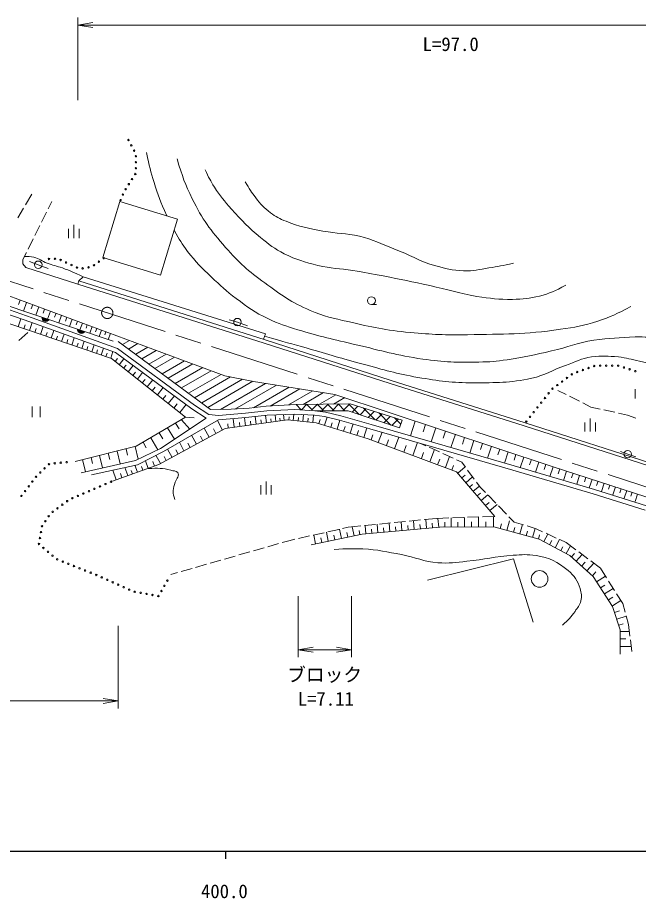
# Model space of a CAD drawing. Units: millimetres, scale not verified. Extents: x 40000 to 680000, y 20000 to 380000.
# Drawn here: x 440298 to 523007, y 198715 to 316000 of the extents above; entities that cross this region are included whole.
import ezdxf
from ezdxf.enums import TextEntityAlignment as Align

# ---------------------------------------------------------------- set-up
doc = ezdxf.new("R2010")
doc.units = ezdxf.units.MM
doc.header["$LTSCALE"] = 1000
doc.linetypes.add('CHAIN', pattern=[18.5, 12, -1.5, 3.5, -1.5])
for name, color, linetype, lineweight in [('M-BMK', 2, 'CHAIN', 13), ('M-STR-HTXT', 7, 'Continuous', 13), ('M-TTL-BAND', 7, 'Continuous', 25), ('M-WORK', 1, 'Continuous', 13)]:
    doc.layers.add(name, color=color, linetype=linetype, lineweight=lineweight)
doc.styles.add('ＭＳ ゴシック', font='')
doc.styles.get('ＭＳ ゴシック').set_extended_font_data('MS Gothic')

# ---------------------------------------------------------------- blocks, each defined once
blk = doc.blocks.new('open_arrow')
at = {"color": 0, "linetype": 'Continuous', "lineweight": -2}
blk.add_lwpolyline([(7.5, 1.25), (0, 0), (7.5, -1.25)], dxfattribs=at)

msp = doc.modelspace()

# ---------------------------------------------------------------- hatches: boundary and pattern name
at = {"layer": 'M-WORK'}
h = msp.add_hatch(dxfattribs=at)
h.set_pattern_fill('USER', color=256, style=0, pattern_type=2)
h.set_pattern_definition([(30, (453901, 273492), (-1000, 1732.05), []), (30, (456401, 275992), (-1000, 1732.05), [])])
h.paths.add_polyline_path([(453901, 273492), (467912, 268306), (471748, 267547), (482578, 265828), (484649, 265142), (484616, 264570), (477396, 264490), (473426, 264250), (471162, 263984), (468738, 263850), (465994, 263824), (453712, 272882)])
h = msp.add_hatch(dxfattribs=at)
h.set_pattern_fill('USER', color=256, style=0, pattern_type=2)
h.set_pattern_definition([(45, (477396, 264490), (-707.11, 707.11), []), (135, (477396, 264490), (-707.11, -707.11), [])])
h.paths.add_polyline_path([(477396, 264490), (484616, 264570), (491515, 262385), (491169, 261373), (484349, 263637), (477241, 263810)])

# ---------------------------------------------------------------- linework, layer by layer
at = {"layer": 'M-BMK'}
msp.add_line((360512, 306283), (547316, 245992), dxfattribs=at)
msp.add_circle((452243, 276677), 750, dxfattribs=at)
at = {"layer": 'M-STR-HTXT'}
for p, q in [((448340, 305000), (448340, 316000)), ((448340, 315000), (548129, 315000)), ((477657, 238949), (477657, 230825)), ((484799, 238949), (484799, 230825)), ((453712, 235000), (453712, 224000)), ((477657, 231825), (484799, 231825)), ((384114, 225000), (453712, 225000))]:
    msp.add_line(p, q, dxfattribs=at)
at = {"layer": 'M-TTL-BAND'}
for p, q in [((40000, 205000), (579000, 205000)), ((468000, 205000), (468000, 204000))]:
    msp.add_line(p, q, dxfattribs=at)
at = {"layer": 'M-WORK'}
for p, q in [((441356, 291073), (442195, 292511)), ((444837, 291503), (444366, 290556)), ((451653, 284064), (453933, 291517)), ((453933, 291517), (461596, 289172)), ((399928, 290709), (453036, 272915)), ((440348, 289345), (441104, 290641)), ((444143, 290109), (443475, 288766)), ((461596, 289172), (459316, 281719)), ((443253, 288318), (442585, 286975)), ((447090, 286648), (447090, 287873)), ((447790, 286648), (447790, 288398)), ((448490, 286648), (448490, 287873)), ((405892, 286525), (452786, 270610)), ((442362, 286527), (441694, 285184)), ((441471, 284737), (441000, 283790)), ((459316, 281719), (451653, 284064)), ((441000, 283790), (440987, 283204)), ((440987, 283204), (441413, 282725)), ((441413, 282725), (448340, 280513)), ((441883, 283533), (443055, 283089)), ((443055, 283089), (444370, 282592)), ((448476, 280942), (449030, 281497)), ((449030, 281497), (473305, 273876)), ((448340, 280513), (448476, 280942)), ((448340, 280513), (473159, 272668)), ((448476, 280942), (473296, 273096)), ((430363, 279545), (442058, 275442)), ((430554, 280113), (442258, 276008)), ((437901, 279415), (467912, 268306)), ((440655, 278396), (440431, 277790)), ((441504, 278082), (441075, 276923)), ((442315, 277781), (442100, 277202)), ((443126, 277481), (442716, 276373)), ((443902, 277194), (443697, 276640)), ((444678, 276907), (444286, 275847)), ((487436, 277787), (488136, 277787)), ((440381, 274820), (440748, 275901)), ((442258, 276008), (453611, 271955)), ((445420, 276632), (445224, 276102)), ((446162, 276357), (445786, 275344)), ((446871, 276095), (446683, 275588)), ((447580, 275832), (447222, 274863)), ((468495, 275771), (469585, 275452)), ((441127, 274567), (441307, 275100)), ((441872, 274314), (442234, 275379)), ((442058, 275442), (453327, 271419)), ((442602, 274067), (442778, 274588)), ((443331, 273819), (443685, 274861)), ((448259, 275581), (448079, 275096)), ((448937, 275330), (448594, 274403)), ((449586, 275090), (449414, 274626)), ((450235, 274850), (449907, 273963)), ((450855, 274620), (450691, 274177)), ((469585, 275452), (470923, 274966)), ((440440, 273006), (441680, 274086)), ((444045, 273577), (444218, 274087)), ((444758, 273335), (445104, 274354)), ((445457, 273098), (445626, 273597)), ((446155, 272861), (446494, 273858)), ((447522, 272397), (447853, 273373)), ((451475, 274390), (451162, 273543)), ((452068, 274171), (451912, 273747)), ((452662, 273951), (452362, 273141)), ((473305, 273876), (473054, 273173)), ((446838, 272629), (447004, 273117)), ((448190, 272170), (448353, 272648)), ((448859, 271943), (449183, 272898)), ((449513, 271721), (449672, 272188)), ((450168, 271499), (450485, 272434)), ((453712, 272882), (465994, 263824)), ((473159, 272668), (489942, 267260)), ((473296, 273096), (490079, 267688)), ((450808, 271282), (450963, 271739)), ((451448, 271065), (451758, 271979)), ((452074, 270852), (452226, 271299)), ((452701, 270639), (453004, 271534)), ((453327, 271419), (463530, 263920)), ((453611, 271955), (463876, 264410)), ((452786, 270610), (462676, 262788)), ((453275, 270223), (453592, 270623)), ((453835, 269781), (454468, 270580)), ((454424, 269315), (454757, 269735)), ((455014, 268849), (455679, 269690)), ((455633, 268358), (455984, 268801)), ((456253, 267868), (456954, 268754)), ((456905, 267352), (457274, 267818)), ((457557, 266837), (458294, 267768)), ((467912, 268306), (471748, 267547)), ((471748, 267547), (482578, 265828)), ((490079, 267688), (507942, 262054)), ((458243, 266294), (458631, 266784)), ((458930, 265751), (459705, 266732)), ((489942, 267260), (507805, 261625)), ((512276, 266366), (513362, 265819)), ((522586, 265302), (522586, 266527)), ((459651, 265181), (460059, 265696)), ((460373, 264610), (461189, 265641)), ((482578, 265828), (511509, 256238)), ((513808, 265594), (515148, 264918)), ((442239, 264216), (442239, 262816)), ((443289, 262816), (443289, 264216)), ((461133, 264009), (461562, 264551)), ((461892, 263408), (462750, 264493)), ((463530, 263920), (465422, 262641)), ((463876, 264410), (465758, 263138)), ((468738, 263850), (471162, 263984)), ((471162, 263984), (473426, 264250)), ((473426, 264250), (477396, 264490)), ((477396, 264490), (484616, 264570)), ((484616, 264570), (491515, 262385)), ((515594, 264693), (516680, 264146)), ((516680, 264146), (517897, 263880)), ((462676, 262788), (456113, 258922)), ((462676, 262788), (463815, 262714)), ((465758, 263138), (467064, 263038)), ((465994, 263824), (468738, 263850)), ((470661, 263331), (467064, 263038)), ((470719, 262733), (467065, 262436)), ((473511, 263650), (470661, 263331)), ((473558, 263052), (470719, 262733)), ((472095, 261848), (471954, 262872)), ((473480, 262039), (473344, 263028)), ((477241, 263810), (473511, 263650)), ((477236, 263209), (473558, 263052)), ((474722, 262210), (474600, 263097)), ((475819, 262361), (475711, 263144)), ((476418, 262401), (476459, 262830)), ((477020, 262344), (477100, 263204)), ((479848, 263053), (477236, 263209)), ((479905, 263650), (477241, 263810)), ((477661, 262284), (477704, 262742)), ((478303, 262224), (478389, 263140)), ((479649, 262098), (479739, 263059)), ((481208, 262873), (479848, 263053)), ((481317, 263464), (479905, 263650)), ((484349, 263637), (479905, 263650)), ((481187, 261712), (481524, 262798)), ((483191, 262404), (481208, 262873)), ((483342, 262984), (481317, 263464)), ((487391, 261839), (483342, 262984)), ((491169, 261373), (484349, 263637)), ((518385, 263773), (519850, 263453)), ((520339, 263346), (521555, 263080)), ((521555, 263080), (522655, 262654)), ((459318, 258625), (465422, 262641)), ((459718, 258225), (467065, 262436)), ((461352, 262008), (461801, 261244)), ((462121, 262461), (463257, 261217)), ((467605, 261085), (466920, 262353)), ((467963, 261279), (476235, 262418)), ((468364, 261334), (468285, 261909)), ((469169, 261445), (469011, 262594)), ((469915, 261548), (469842, 262081)), ((470662, 261651), (470515, 262717)), ((471378, 261749), (471308, 262261)), ((472788, 261943), (472720, 262438)), ((474101, 262124), (474040, 262568)), ((475270, 262285), (475217, 262677)), ((476235, 262418), (480071, 262058)), ((478976, 262161), (479021, 262642)), ((480071, 262058), (487025, 259900)), ((480426, 261948), (480595, 262491)), ((482026, 261452), (482212, 262051)), ((482866, 261191), (483238, 262390)), ((487226, 261262), (483191, 262404)), ((484606, 260651), (484992, 261894)), ((495890, 259388), (487391, 261839)), ((491515, 262385), (491169, 261373)), ((493283, 262280), (492634, 260323)), ((494652, 261826), (494328, 260848)), ((507805, 261625), (532275, 253753)), ((507942, 262054), (532413, 254181)), ((515873, 260866), (515873, 262091)), ((516573, 260866), (516573, 262616)), ((517273, 260866), (517273, 262091)), ((459092, 256484), (467963, 261279)), ((459166, 260720), (459636, 259922)), ((460283, 261378), (461182, 259851)), ((464119, 259201), (463481, 260381)), ((465831, 260127), (465170, 261350)), ((466718, 260606), (466376, 261240)), ((483736, 260921), (483929, 261543)), ((485508, 260371), (485708, 261015)), ((486410, 260091), (486810, 261380)), ((495723, 258812), (487226, 261262)), ((487390, 259764), (487647, 260456)), ((488358, 259404), (488873, 260787)), ((496022, 261372), (495406, 259516)), ((497321, 260941), (497013, 260013)), ((498620, 260510), (498036, 258749)), ((457008, 259449), (457446, 258706)), ((458049, 260062), (458989, 258467)), ((462466, 258308), (461850, 259447)), ((463292, 258754), (462973, 259345)), ((464975, 259664), (464644, 260275)), ((487025, 259900), (498773, 255525)), ((489442, 259000), (489730, 259774)), ((490525, 258597), (491101, 260144)), ((492949, 257694), (493594, 259425)), ((494688, 258993), (493993, 259310)), ((506439, 256324), (495890, 259388)), ((499853, 260102), (499561, 259221)), ((501086, 259693), (500532, 258022)), ((502255, 259305), (501978, 258470)), ((456113, 258922), (447973, 256911)), ((453547, 258288), (453970, 256572)), ((454748, 258585), (454960, 257727)), ((455949, 258881), (456363, 257206)), ((455988, 257026), (459318, 258625)), ((456281, 256467), (459718, 258225)), ((460871, 257445), (460276, 258545)), ((461668, 257876), (461360, 258446)), ((491737, 258145), (492060, 259011)), ((494088, 257270), (494390, 258083)), ((496508, 258163), (495143, 258786)), ((495226, 256846), (495831, 258472)), ((506271, 255748), (495723, 258812)), ((503425, 258918), (502899, 257332)), ((504535, 258550), (504272, 257757)), ((505644, 258182), (505146, 256678)), ((520611, 258213), (521582, 257864)), ((448769, 255401), (455988, 257026)), ((448944, 257151), (449344, 255531)), ((450078, 257431), (450278, 256621)), ((451212, 257711), (451624, 256044)), ((452379, 258000), (452585, 257166)), ((457688, 255980), (457323, 257000)), ((458518, 256278), (458305, 256871)), ((459331, 256613), (458732, 257721)), ((460101, 257029), (459804, 257579)), ((496260, 256461), (496535, 257199)), ((498327, 257333), (496963, 257956)), ((497295, 256075), (497845, 257553)), ((499477, 256808), (498782, 257126)), ((506697, 257833), (506448, 257081)), ((507750, 257484), (507277, 256057)), ((508749, 257153), (508512, 256439)), ((521582, 257864), (522648, 257503)), ((450127, 255135), (456281, 256467)), ((452928, 254274), (459092, 256484)), ((453441, 254458), (452977, 255752)), ((454970, 255006), (454578, 256098)), ((455616, 255237), (455450, 255698)), ((456261, 255469), (455931, 256391)), ((456975, 255725), (456792, 256234)), ((498155, 255755), (498384, 256370)), ((498942, 255328), (499938, 256182)), ((499956, 256157), (499477, 256808)), ((501140, 254546), (500252, 255754)), ((516974, 252606), (506271, 255748)), ((517149, 253181), (506439, 256324)), ((509748, 256822), (509299, 255468)), ((510696, 256508), (510471, 255831)), ((511644, 256194), (511227, 254906)), ((511509, 256238), (531770, 249684)), ((512545, 255903), (512337, 255258)), ((454205, 254732), (454010, 255278)), ((498773, 255525), (503863, 249585)), ((499483, 254697), (499934, 255083)), ((500024, 254065), (500925, 254838)), ((513447, 255611), (513048, 254376)), ((514312, 255331), (514112, 254714)), ((515177, 255051), (514794, 253867)), ((516006, 254783), (515814, 254191)), ((516835, 254515), (516468, 253379)), ((472694, 252498), (472694, 253723)), ((473394, 252498), (473394, 254248)), ((474094, 252498), (474094, 253723)), ((500513, 253494), (500921, 253844)), ((501003, 252923), (501819, 253622)), ((501915, 253492), (501437, 254143)), ((502623, 252765), (501915, 253492)), ((517630, 254258), (517447, 253690)), ((518426, 254001), (518071, 252904)), ((519193, 253752), (519016, 253204)), ((519961, 253504), (519617, 252441)), ((501529, 252309), (501968, 252685)), ((502056, 251694), (502934, 252446)), ((504018, 251333), (502972, 252407)), ((523929, 250422), (516974, 252606)), ((524102, 250996), (517149, 253181)), ((520705, 253263), (520533, 252732)), ((521449, 253023), (521116, 251991)), ((522171, 252789), (522004, 252273)), ((522893, 252555), (522569, 251555)), ((502634, 251019), (503116, 251432)), ((503212, 250345), (504176, 251171)), ((505414, 249900), (504367, 250975)), ((488500, 248558), (489993, 248707)), ((489895, 247541), (489787, 248686)), ((490490, 248756), (491983, 248904)), ((491510, 247693), (491401, 248846)), ((492480, 248953), (493973, 249102)), ((493136, 247846), (493027, 249008)), ((494471, 249151), (496131, 249316)), ((494775, 248000), (494666, 249170)), ((495593, 248076), (495539, 248661)), ((496131, 249316), (497748, 249372)), ((496411, 248153), (496302, 249322)), ((497235, 248210), (497240, 248800)), ((498061, 248203), (498072, 249383)), ((498248, 249390), (499747, 249442)), ((498941, 248195), (498947, 248824)), ((499822, 248187), (499833, 249445)), ((500247, 249459), (501746, 249512)), ((500759, 248179), (500765, 248849)), ((501696, 248171), (501708, 249510)), ((502246, 249529), (503863, 249585)), ((502694, 248163), (502701, 248876)), ((503693, 248154), (503705, 249580)), ((505493, 247721), (505846, 249001)), ((506471, 248816), (505763, 249542)), ((507690, 248449), (506471, 248816)), ((481682, 246276), (481436, 247484)), ((481615, 247525), (483078, 247857)), ((483429, 246632), (483175, 247879)), ((483565, 247968), (484352, 248147)), ((484352, 248147), (486012, 248312)), ((485138, 246979), (484889, 248200)), ((485915, 247138), (485802, 247693)), ((486185, 247193), (497035, 248212)), ((486510, 248361), (488002, 248509)), ((486700, 247241), (486594, 248369)), ((487496, 247316), (487443, 247884)), ((488292, 247391), (488185, 248527)), ((489093, 247466), (489039, 248038)), ((490702, 247617), (490648, 248194)), ((492323, 247769), (492268, 248350)), ((493956, 247923), (493901, 248508)), ((497035, 248212), (503928, 248152)), ((503928, 248152), (509802, 246533)), ((504597, 247967), (504773, 248607)), ((506362, 247481), (506533, 248102)), ((507232, 247242), (507574, 248484)), ((508073, 247010), (508239, 247611)), ((509388, 247937), (508169, 248304)), ((508914, 246778), (509246, 247980)), ((510250, 247540), (509388, 247937)), ((475550, 246094), (476440, 246349)), ((476440, 246349), (477227, 246527)), ((477714, 246638), (479177, 246971)), ((479412, 245814), (486185, 247193)), ((479665, 247081), (481127, 247414)), ((479991, 245932), (479753, 247102)), ((480837, 246104), (480714, 246708)), ((482555, 246454), (482428, 247078)), ((484283, 246806), (484159, 247416)), ((509685, 246566), (509836, 247116)), ((509802, 246533), (513878, 244375)), ((510401, 246217), (510935, 247225)), ((512067, 246704), (510704, 247331)), ((511167, 245811), (511456, 246358)), ((511933, 245406), (512512, 246500)), ((513384, 246099), (512521, 246496)), ((471705, 244992), (473147, 245405)), ((473627, 245543), (475069, 245956)), ((512665, 245018), (512942, 245541)), ((514660, 245148), (513384, 246099)), ((513397, 244630), (513951, 245676)), ((467859, 243891), (469301, 244304)), ((469782, 244441), (471224, 244855)), ((513878, 244375), (516995, 241558)), ((514096, 244179), (514498, 244623)), ((514718, 243616), (515521, 244505)), ((516263, 243952), (515060, 244849)), ((464014, 242789), (465456, 243202)), ((465937, 243340), (467379, 243753)), ((494908, 241096), (506364, 243946)), ((506364, 243946), (508975, 235501)), ((515435, 242968), (515898, 243480)), ((516152, 242320), (517078, 243345)), ((517939, 242702), (516664, 243653)), ((460721, 241846), (461611, 242101)), ((462091, 242239), (463533, 242652)), ((516880, 241663), (517350, 242182)), ((517446, 240867), (518620, 241632)), ((518767, 241399), (517939, 242702)), ((516995, 241558), (519573, 237602)), ((519840, 239711), (519036, 240977)), ((517973, 240058), (518551, 240434)), ((518500, 239249), (519656, 240002)), ((520937, 237987), (520109, 239289)), ((519019, 238452), (519588, 238823)), ((519538, 237656), (520676, 238397)), ((519573, 237602), (520592, 234485)), ((519842, 236780), (520472, 236986)), ((521251, 236829), (520937, 237987)), ((520130, 235897), (521392, 236310)), ((521696, 235189), (521382, 236347)), ((520394, 235091), (520969, 235280)), ((521877, 233644), (521696, 235189)), ((520592, 234485), (520592, 231248)), ((520592, 234275), (521803, 234275)), ((520592, 233262), (521316, 233262)), ((520592, 232248), (522040, 232248)), ((522115, 231603), (521935, 233148))]:
    msp.add_line(p, q, dxfattribs=at)
for centre, radius in [((455063, 299695), 100), ((455442, 298990), 100), ((455822, 298286), 100), ((456058, 297546), 100), ((456058, 296746), 100), ((456058, 295946), 100), ((455550, 294494), 100), ((455981, 295168), 100), ((454688, 293146), 100), ((455119, 293820), 100), ((454324, 292437), 100), ((454011, 291701), 100), ((444470, 283866), 100), ((445269, 283889), 100), ((446032, 283731), 100), ((451777, 283963), 100), ((443055, 283089), 500), ((446757, 283393), 100), ((447482, 283055), 100), ((448207, 282718), 100), ((448963, 282607), 100), ((449751, 282745), 100), ((450477, 283031), 100), ((451127, 283497), 100), ((487436, 278312), 525), ((469585, 275452), 500), ((517910, 269668), 100), ((518710, 269657), 100), ((514131, 268489), 100), ((514860, 268804), 100), ((515614, 269071), 100), ((516368, 269339), 100), ((517122, 269607), 100), ((519510, 269647), 100), ((520309, 269636), 100), ((521074, 269407), 100), ((521837, 269165), 100), ((522599, 268923), 100), ((512845, 267538), 100), ((513488, 268013), 100), ((511558, 266586), 100), ((512201, 267062), 100), ((510554, 265343), 100), ((511052, 265969), 100), ((509559, 264090), 100), ((510057, 264716), 100), ((508564, 262837), 100), ((509061, 263463), 100), ((508066, 262211), 100), ((521582, 257864), 500), ((446837, 256806), 100), ((443892, 255978), 100), ((444472, 256530), 100), ((445244, 256657), 100), ((446040, 256732), 100), ((442754, 254857), 100), ((443313, 255426), 100), ((441783, 253585), 100), ((442268, 254221), 100), ((450537, 253254), 100), ((451273, 253568), 100), ((452008, 253882), 100), ((452744, 254195), 100), ((440811, 252314), 100), ((441297, 252949), 100), ((448329, 252312), 100), ((449065, 252626), 100), ((449801, 252940), 100), ((446255, 251136), 100), ((446901, 251608), 100), ((447593, 251998), 100), ((444963, 250193), 100), ((445609, 250664), 100), ((443997, 248938), 100), ((444438, 249606), 100), ((443410, 247486), 100), ((443557, 248270), 100), ((443276, 246697), 100), ((443142, 245909), 100), ((443728, 245382), 100), ((444338, 244865), 100), ((444948, 244348), 100), ((445572, 243854), 100), ((446316, 243558), 100), ((447059, 243263), 100), ((447803, 242968), 100), ((448546, 242673), 100), ((449290, 242378), 100), ((450034, 242083), 100), ((450776, 241786), 100), ((509838, 241260), 1105), ((451507, 241461), 100), ((452238, 241136), 100), ((452969, 240811), 100), ((453701, 240486), 100), ((460255, 241028), 100), ((454432, 240161), 100), ((455163, 239836), 100), ((455904, 239543), 100), ((456691, 239401), 100), ((457478, 239259), 100), ((459463, 239638), 100), ((459859, 240333), 100), ((458265, 239116), 100), ((459053, 238974), 100)]:
    msp.add_circle(centre, radius, dxfattribs=at)
for centre, radius, start, end in [((444055, 276043), 512, 174.1571, 328.79633), ((444055, 276043), 410, 177.4024, 325.55104), ((444055, 276043), 308, 182.93684, 320.01659), ((444055, 276043), 205, 194.76011, 308.19333), ((448796, 274454), 512, 174.1571, 328.79633), ((448796, 274454), 410, 177.4024, 325.55104), ((448796, 274454), 308, 182.93684, 320.01659), ((448796, 274454), 205, 194.76011, 308.19333)]:
    msp.add_arc(centre, radius, start, end, dxfattribs=at)
for points, knots in [([(457475, 298020), (457870, 296128), (458000, 295562), (458474, 294024), (459020, 292257), (459297, 291647), (460177, 289607)], [0, 0, 0, 0, 1, 1, 1, 2, 2, 2, 2]), ([(461537, 297211), (462278, 294726), (462596, 293881), (463575, 291876), (464919, 289122), (465970, 287690), (468010, 285403), (469842, 283349), (470999, 282284), (473225, 280667), (475460, 279044), (476734, 278085), (479279, 277011), (481170, 276213), (482314, 275968), (484314, 275512), (487512, 274785), (489319, 274362), (492586, 274074), (495574, 273810), (497260, 273711), (500259, 273774), (505089, 273876), (507826, 273795), (512607, 274493), (514574, 274780), (515695, 274945), (517582, 275572), (519382, 276170), (520049, 276513), (522018, 277550)], [0, 0, 0, 0, 1, 1, 1, 2, 2, 2, 3, 3, 3, 4, 4, 4, 5, 5, 5, 6, 6, 6, 7, 7, 7, 8, 8, 8, 9, 9, 9, 10, 10, 10, 10]), ([(465278, 295748), (465791, 294646), (465976, 294303), (466517, 293430), (467278, 292201), (467831, 291590), (468794, 290513), (470207, 288933), (471012, 288035), (472671, 286716), (473840, 285787), (474485, 285213), (475828, 284558), (477492, 283747), (478504, 283436), (480303, 283000), (482097, 282566), (483156, 282612), (484979, 282321), (486560, 282068), (487442, 281903), (489015, 281601), (491441, 281136), (492795, 280849), (495209, 280323), (497665, 279787), (499001, 279285), (501483, 278884), (503323, 278587), (504374, 278463), (506238, 278484), (507653, 278500), (508463, 278575), (509835, 278924), (511273, 279290), (511828, 279583), (513351, 280363)], [0, 0, 0, 0, 1, 1, 1, 2, 2, 2, 3, 3, 3, 4, 4, 4, 5, 5, 5, 6, 6, 6, 7, 7, 7, 8, 8, 8, 9, 9, 9, 10, 10, 10, 11, 11, 11, 12, 12, 12, 12]), ([(470623, 294149), (471213, 293130), (471413, 292800), (472035, 292018), (472712, 291165), (473093, 290652), (473979, 290020), (474734, 289482), (475194, 289212), (476057, 288874), (477912, 288148), (479030, 287943), (480986, 287569), (482875, 287207), (483992, 287331), (485861, 286876), (487710, 286426), (488667, 285906), (490443, 285224), (492578, 284406), (493657, 283626), (495851, 282987), (497323, 282558), (498183, 282373), (499714, 282294), (501042, 282226), (501783, 282466), (503098, 282667), (504387, 282864), (504826, 282961), (506375, 283306)], [0, 0, 0, 0, 1, 1, 1, 2, 2, 2, 3, 3, 3, 4, 4, 4, 5, 5, 5, 6, 6, 6, 7, 7, 7, 8, 8, 8, 9, 9, 9, 10, 10, 10, 10]), ([(461141, 287683), (461902, 286340), (462172, 285922), (462950, 284873), (464029, 283419), (464795, 282725), (466107, 281476), (467349, 280294), (468044, 279618), (469424, 278599), (470988, 277444), (471860, 276749), (473620, 275922), (475126, 275214), (476027, 274939), (477616, 274443), (480616, 273508), (482352, 273174), (485408, 272445), (488857, 271623), (490771, 271035), (494280, 270527), (497172, 270108), (498830, 270067), (501752, 270128), (503225, 270158), (504053, 270228), (505509, 270447), (507837, 270797), (509128, 271081), (511423, 271606), (513637, 272113), (514812, 272700), (517057, 273045), (519193, 273373), (520416, 273337), (522572, 273484), (523914, 273576), (524749, 273214), (526009, 273684), (527202, 274129), (527705, 274627), (528646, 275602)], [0, 0, 0, 0, 1, 1, 1, 2, 2, 2, 3, 3, 3, 4, 4, 4, 5, 5, 5, 6, 6, 6, 7, 7, 7, 8, 8, 8, 9, 9, 9, 10, 10, 10, 11, 11, 11, 12, 12, 12, 13, 13, 13, 14, 14, 14, 14]), ([(441209, 284210), (441762, 284206), (441969, 284181), (442444, 284082), (443192, 283925), (443525, 283577), (444238, 283300), (445011, 283000), (445480, 282937), (446262, 282661), (447368, 282270), (447735, 282087), (449030, 281497)], [0, 0, 0, 0, 1, 1, 1, 2, 2, 2, 3, 3, 3, 4, 4, 4, 4]), ([(473194, 273564), (475971, 272795), (476671, 272600), (478898, 271972), (481815, 271151), (483425, 270607), (486357, 269841), (489174, 269105), (490732, 268577), (493604, 268096), (496496, 267612), (498144, 267371), (501076, 267377), (504098, 267383), (505834, 267347), (508789, 267976), (510635, 268369), (511521, 269076), (513304, 269695), (514652, 270162), (515367, 270626), (516781, 270814), (518158, 270996), (518954, 270935), (520338, 270814), (521448, 270716), (522044, 270480), (523135, 270254), (524793, 269911), (525691, 269543), (527371, 269335), (528488, 269196), (529133, 269020), (530248, 269175), (531433, 269340), (532185, 269348), (533205, 269974), (533950, 270431), (534342, 270849), (534684, 271653), (534986, 272364), (534992, 272791), (534963, 273611)], [0, 0, 0, 0, 1, 1, 1, 2, 2, 2, 3, 3, 3, 4, 4, 4, 5, 5, 5, 6, 6, 6, 7, 7, 7, 8, 8, 8, 9, 9, 9, 10, 10, 10, 11, 11, 11, 12, 12, 12, 13, 13, 13, 14, 14, 14, 14]), ([(457688, 255980), (459058, 255975), (459571, 256061), (460706, 255727), (461071, 255620), (461391, 255683), (461625, 255408), (461942, 255034), (461430, 254628), (461305, 254129), (461196, 253692), (461041, 253460), (461026, 253010), (461009, 252533), (461093, 252307), (461265, 251811)], [0, 0, 0, 0, 1, 1, 1, 2, 2, 2, 3, 3, 3, 4, 4, 4, 5, 5, 5, 5]), ([(482472, 245165), (484245, 245297), (484811, 245309), (486309, 245245), (488342, 245158), (489462, 244855), (491464, 244486), (493367, 244135), (494368, 243538), (496299, 243407), (497796, 243305), (498642, 243457), (500135, 243607), (502562, 243850), (503897, 244221), (506329, 244406), (507512, 244496), (508195, 244553), (509366, 244366), (511187, 244076), (512252, 243579), (513642, 242368), (514490, 241628), (514915, 241048), (515240, 239970), (515426, 239356), (515507, 238956), (515360, 238332), (515216, 237719), (514914, 237454), (514561, 236933), (514017, 236128), (513705, 235878), (512883, 235095)], [0, 0, 0, 0, 1, 1, 1, 2, 2, 2, 3, 3, 3, 4, 4, 4, 5, 5, 5, 6, 6, 6, 7, 7, 7, 8, 8, 8, 9, 9, 9, 10, 10, 10, 11, 11, 11, 11])]:
    msp.add_open_spline(points, degree=3, knots=knots, dxfattribs=at)

# ---------------------------------------------------------------- block references
at = {"layer": 'M-STR-HTXT', "xscale": 267, "yscale": 267}
for p in [(448340, 315000), (477657, 231825)]:
    msp.add_blockref('open_arrow', p, dxfattribs=at)
at = {"layer": 'M-STR-HTXT', "xscale": 267, "yscale": 267, "rotation": 180}
for p in [(484799, 231825), (453712, 225000)]:
    msp.add_blockref('open_arrow', p, dxfattribs=at)

# ---------------------------------------------------------------- texts
at = {"layer": 'M-STR-HTXT', "style": 'ＭＳ ゴシック'}
for s, p in [('L=97.0', (498000, 311000)), ('L=7.11', (481358, 223830))]:
    msp.add_text(s, height=1833, dxfattribs=at).set_placement(p, align=Align.BOTTOM_CENTER)
msp.add_text('ブロック', height=1833, dxfattribs=at).set_placement((481199, 228501), align=Align.MIDDLE_CENTER)
at = {"layer": 'M-TTL-BAND', "style": 'ＭＳ ゴシック'}
msp.add_text('400.0', height=1833, dxfattribs=at).set_placement((467844, 198195), align=Align.BOTTOM_CENTER)

doc.saveas('drawing.dxf')
